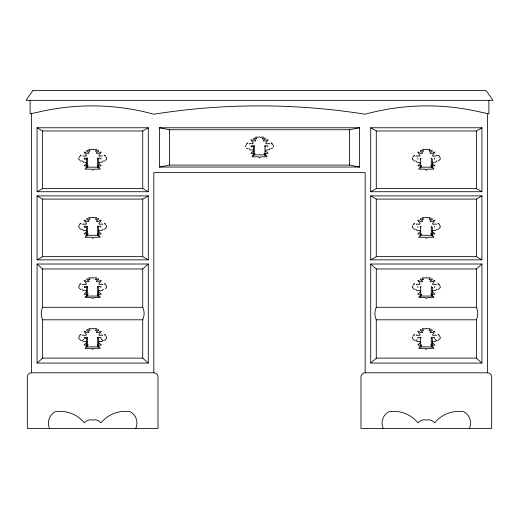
<?xml version="1.0" encoding="UTF-8"?>
<svg xmlns="http://www.w3.org/2000/svg" width="519" height="519" viewBox="0 0 519 519"><rect width="100%" height="100%" fill="white"/><g stroke="black" fill="none" stroke-linecap="round" stroke-linejoin="round"><path stroke-width="0.78" d="M88.113 165.535L87.692 166.56M88.113 233.654L87.692 234.679M88.113 293.91L87.692 294.935M88.113 344.739L87.692 345.764M421.759 165.535L421.331 166.56M421.759 233.654L421.331 234.679M421.759 293.91L421.331 294.935M421.759 344.739L421.331 345.764M104.403 155.817L104.436 155.304L105.156 155.441L106.583 158.113L106.583 159.249L105.428 160.241M104.403 223.936L104.436 223.423L105.156 223.559L106.583 226.232L106.583 227.367L105.428 228.36M104.403 284.191L104.436 283.679L105.156 283.815L106.583 286.488L106.583 287.623L105.428 288.616M104.403 335.021L104.436 334.508L105.156 334.645L106.583 337.318L106.583 338.446L105.428 339.445M438.042 155.817L438.081 155.304L438.795 155.441L440.222 158.113L440.222 159.249L439.068 160.241M438.042 223.936L438.081 223.423L438.795 223.559L440.222 226.232L440.222 227.367L439.068 228.36M438.042 335.021L438.081 334.508L438.795 334.645L440.222 337.318L440.222 338.446L439.068 339.445M246.123 145.229L247.025 143.101L247.738 142.972L247.777 143.478M82.735 224.5L82.819 223.987L85.953 224.286L86.485 223.708L84.084 220.14L85.148 220.322L86.563 221.438L88.957 221.431L88.794 220.627L86.881 219.576L86.718 218.655L87.724 218.655C88.249 219.628 91.487 219.602 89.158 218.596L88.944 217.377L91.597 217.805L92.68 217.26L93.764 217.805L96.417 217.377L96.197 218.596C93.868 219.602 97.105 219.628 97.637 218.655L98.636 218.655L98.48 219.576L96.566 220.627L96.398 221.431L98.798 221.438L100.206 220.322L101.276 220.14L98.876 223.708L99.401 224.286L102.535 223.987L102.626 224.5M82.735 284.756L82.819 284.243L85.953 284.542L86.485 283.964L84.084 280.396L85.148 280.578L86.563 281.694L88.957 281.687L88.794 280.883L86.881 279.832L86.718 278.911L87.724 278.911C88.249 279.884 91.487 279.858 89.158 278.852L88.944 277.633L91.597 278.061L92.68 277.516L93.764 278.061L96.417 277.633L96.197 278.852C93.868 279.858 97.105 279.884 97.637 278.911L98.636 278.911L98.48 279.832L96.566 280.883L96.398 281.687L98.798 281.694L100.206 280.578L101.276 280.396L98.876 283.964L99.401 284.542L102.535 284.243L102.626 284.756M82.735 335.585L82.819 335.073L85.953 335.365L86.485 334.794L84.084 331.226L85.148 331.407L86.563 332.523L88.957 332.517L88.794 331.706L86.881 330.661L86.718 329.74L87.724 329.74C88.249 330.713 91.487 330.687 89.158 329.675L88.944 328.462L91.597 328.884L92.68 328.345L93.764 328.884L96.417 328.462L96.197 329.675C93.868 330.687 97.105 330.713 97.637 329.74L98.636 329.74L98.48 330.661L96.566 331.706L96.398 332.517L98.798 332.523L100.206 331.407L101.276 331.226L98.876 334.794L99.401 335.365L102.535 335.073L102.626 335.585M249.555 144.042L249.645 143.529L252.772 143.828L253.304 143.25L250.904 139.682L251.968 139.87L253.382 140.986L255.783 140.973L255.614 140.169L253.7 139.124L253.544 138.203L254.544 138.197C255.069 139.176 258.313 139.144 255.977 138.138L255.763 136.919L258.417 137.347L259.5 136.802L260.583 137.347L263.237 136.919L263.023 138.138C260.687 139.144 263.931 139.176 264.456 138.197L265.456 138.203L265.3 139.124L263.386 140.169L263.217 140.973L265.618 140.986L267.032 139.87L268.096 139.682L265.696 143.25L266.228 143.828L269.355 143.529L269.445 144.042M416.374 224.5L416.465 223.987L419.599 224.286L420.124 223.708L417.724 220.14L418.794 220.322L420.202 221.438L422.602 221.431L422.434 220.627L420.52 219.576L420.364 218.655L421.363 218.655C421.895 219.628 425.132 219.602 422.803 218.596L422.583 217.377L425.236 217.805L426.32 217.26L427.403 217.805L430.056 217.377L429.842 218.596C427.513 219.602 430.751 219.628 431.276 218.655L432.282 218.655L432.119 219.576L430.206 220.627L430.043 221.431L432.437 221.438L433.852 220.322L434.916 220.14L432.515 223.708L433.047 224.286L436.181 223.987L436.265 224.5M416.374 284.756L416.465 284.243L419.599 284.542L420.124 283.964L417.724 280.396L418.794 280.578L420.202 281.694L422.602 281.687L422.434 280.883L420.52 279.832L420.364 278.911L421.363 278.911C421.895 279.884 425.132 279.858 422.803 278.852L422.583 277.633L425.236 278.061L426.32 277.516L427.403 278.061L430.056 277.633L429.842 278.852C427.513 279.858 430.751 279.884 431.276 278.911L432.282 278.911L432.119 279.832L430.206 280.883L430.043 281.687L432.437 281.694L433.852 280.578L434.916 280.396L432.515 283.964L433.047 284.542L436.181 284.243L436.265 284.756M416.374 335.585L416.465 335.073L419.599 335.365L420.124 334.794L417.724 331.226L418.794 331.407L420.202 332.523L422.602 332.517L422.434 331.706L420.52 330.661L420.364 329.74L421.363 329.74C421.895 330.713 425.132 330.687 422.803 329.675L422.583 328.462L425.236 328.884L426.32 328.345L427.403 328.884L430.056 328.462L429.842 329.675C427.513 330.687 430.751 330.713 431.276 329.74L432.282 329.74L432.119 330.661L430.206 331.706L430.043 332.517L432.437 332.523L433.852 331.407L434.916 331.226L432.515 334.794L433.047 335.365L436.181 335.073L436.265 335.585M37.07 264.015L42.629 268.972L42.629 307.287C40.774 311.173 40.774 315.915 42.629 319.801L42.629 358.116L37.07 363.066L37.07 264.015L148.285 264.015L148.285 363.066L37.07 363.066M148.285 363.066L142.725 358.116L142.725 319.801C144.58 315.915 144.58 311.173 142.725 307.287L142.725 268.972L148.285 264.015M370.715 264.015L376.275 268.972L376.275 307.287C374.42 311.173 374.42 315.915 376.275 319.801L376.275 358.116L370.715 363.066L370.715 264.015L481.93 264.015L481.93 363.066L370.715 363.066M481.93 363.066L476.371 358.116L476.371 319.801C478.226 315.915 478.226 311.173 476.371 307.287L476.371 268.972L481.93 264.015M265.358 150.529L265.605 150.069L268.933 149.848L270.243 148.408M103.417 160.741L102.113 162.188L98.785 162.402L98.616 163.401L101.276 165.808L98.247 166.093M102.983 229.346L102.113 230.306L98.785 230.52L98.616 231.519L101.276 233.926L98.247 234.212M103.417 289.115L102.113 290.562L98.785 290.776L98.616 291.775L101.276 294.182L98.247 294.468M102.983 340.425L102.113 341.392L98.785 341.606L98.616 342.605L101.276 345.012L98.247 345.297M437.063 160.741L435.752 162.188L432.424 162.402L432.262 163.401L434.922 165.808L431.886 166.093M436.628 229.346L435.752 230.306L432.424 230.52L432.262 231.519L434.922 233.926L431.886 234.212M437.063 289.115L435.752 290.562L432.424 290.776L432.262 291.775L434.922 294.182L431.886 294.468M436.628 340.425L435.752 341.392L432.424 341.606L432.262 342.605L434.922 345.012L431.886 345.297M79.303 157.568L78.778 158.113L78.778 159.249L79.932 160.241M412.942 157.568L412.417 158.113L412.417 159.249L413.572 160.241M412.942 225.687L412.417 226.232L412.417 227.367L413.572 228.36M412.942 285.943L412.417 286.488L412.417 287.623L413.572 288.616M412.942 336.773L412.417 337.318L412.417 338.446L413.572 339.445M86.511 159.158L87.529 158.139L84.24 158.139L84.24 159.158L86.511 159.158L86.511 168.188L87.529 167.176L97.656 167.176L98.675 168.188L98.675 159.158L97.656 158.139L100.933 158.139L100.933 159.158M86.511 227.277L87.529 226.258L84.24 226.258L84.24 227.277L86.511 227.277L86.511 236.307L87.529 235.295L97.656 235.295L98.675 236.307L98.675 227.277L97.656 226.258L100.933 226.258L100.933 227.277M86.511 287.532L87.529 286.514L84.24 286.514L84.24 287.532L86.511 287.532L86.511 296.563L87.529 295.551L87.529 286.514M253.33 146.819L254.349 145.8L251.06 145.8L251.06 146.819L253.33 146.819L253.33 155.856L254.349 154.837L264.482 154.837L265.494 155.856M86.511 338.356L87.529 337.344L84.24 337.344L84.24 338.356L86.511 338.356L86.511 347.393L87.529 346.381L87.529 337.344M420.15 159.158L421.169 158.139M420.15 168.188L421.169 167.176L431.302 167.176L432.321 168.188L432.321 159.158L431.302 158.139L431.302 167.176M420.15 227.277L421.169 226.258M420.15 236.307L421.169 235.295L431.302 235.295L432.321 236.307L432.321 227.277L431.302 226.258L431.302 235.295M420.15 287.532L421.169 286.514M420.15 296.563L421.169 295.551M420.15 338.356L421.169 337.344L417.879 337.344L417.879 338.356M420.15 347.393L421.169 346.381M439.068 288.616L440.222 287.623L440.222 286.488L438.594 283.621L438.081 283.679L438.068 284.704M272.598 147.954L271.379 148.726M82.975 339.958L83.533 339.491M416.621 339.958L417.179 339.491M253.557 151.068L250.911 153.196L253.188 153.702M87.147 166.949L85.518 168.111L85.148 169.162L91.857 169.155L92.68 170.368L93.504 169.155L100.212 169.162L99.836 168.111L98.208 166.949M87.147 235.068L85.518 236.229L85.148 237.28L91.857 237.274L92.68 238.487L93.504 237.274L100.212 237.28L99.836 236.229L98.208 235.068M87.147 295.324L85.518 296.485L85.148 297.536L91.857 297.53L92.68 298.743L93.504 297.53L100.212 297.536L99.836 296.485L98.208 295.324M87.147 346.154L85.518 347.315L85.148 348.366L91.857 348.359L92.68 349.572L93.504 348.359L100.212 348.366L99.836 347.315L98.208 346.154M420.792 166.949L419.164 168.111L418.788 169.162L425.496 169.155L426.32 170.368L427.143 169.155L433.852 169.162L433.482 168.111L431.853 166.949M420.792 235.068L419.164 236.229L418.788 237.28L425.496 237.274L426.32 238.487L427.143 237.274L433.852 237.28L433.482 236.229L431.853 235.068M420.792 295.324L419.164 296.485L418.788 297.536L425.496 297.53L426.32 298.743L427.143 297.53L433.852 297.536L433.482 296.485L431.853 295.324M420.792 346.154L419.164 347.315L418.788 348.366L425.496 348.359L426.32 349.572L427.143 348.359L433.852 348.366L433.482 347.315L431.853 346.154M37.07 191.725L42.629 188.533L142.725 188.533L148.285 191.725L148.285 127.778L37.07 127.778L37.07 191.725L148.285 191.725M37.07 127.778L42.629 130.976L142.725 130.976L148.285 127.778M37.07 259.844L42.629 256.652L142.725 256.652L148.285 259.844L148.285 195.897L37.07 195.897L37.07 259.844L148.285 259.844M37.07 195.897L42.629 199.095L142.725 199.095L148.285 195.897M370.715 191.725L376.275 188.533L476.371 188.533L481.93 191.725L481.93 127.778L370.715 127.778L370.715 191.725L481.93 191.725M370.715 127.778L376.275 130.976L476.371 130.976L481.93 127.778M370.715 259.844L376.275 256.652L476.371 256.652L481.93 259.844L481.93 195.897L370.715 195.897L370.715 259.844L481.93 259.844M370.715 195.897L376.275 199.095L476.371 199.095L481.93 195.897M253.934 153.76L254.939 153.196L254.511 154.221L252.338 155.778L251.968 156.822L258.676 156.816L259.5 158.029L260.324 156.816L267.032 156.822L266.662 155.778L264.489 154.221L264.061 153.196L265.066 153.76M104.559 161.065L105.221 160.754M105.221 228.873L103.839 229.307M438.198 161.065L438.86 160.754M105.221 339.958L103.839 340.393M438.86 228.873L437.485 229.307M438.198 289.44L438.86 289.128M438.86 339.958L437.485 340.393M415.914 156.576L416.465 155.869L419.599 156.167L420.124 155.59L417.724 152.022L418.794 152.203L420.202 153.319L422.602 153.313L422.434 152.508L420.52 151.457L420.364 150.536L421.363 150.536C421.895 151.509 425.132 151.483 422.803 150.478L422.583 149.258L425.236 149.686L426.32 149.141L427.403 149.686L430.056 149.258L429.842 150.478C427.513 151.483 430.751 151.509 431.276 150.536L432.282 150.536L432.119 151.457L430.206 152.508L430.043 153.313L432.437 153.319L433.852 152.203L434.916 152.022L432.515 155.59L433.047 156.167L436.181 155.869M79.426 156.53L80.16 156.206L80.406 155.246L80.919 155.304L80.958 155.817M413.072 156.53L413.799 156.206L414.052 155.246L414.564 155.304L414.597 155.817M413.072 224.649L413.799 224.325L414.052 223.365L414.564 223.423L414.597 223.936M413.072 284.905L413.799 284.581L414.052 283.621L414.564 283.679L414.597 284.191M413.072 335.735L413.799 335.41L414.052 334.45L414.564 334.508L414.597 335.021M159.404 167.053L169.415 165.087L349.585 165.087L359.596 167.053L359.596 127.778L159.404 127.778L159.404 167.053L359.596 167.053M159.404 127.778L169.415 129.744L349.585 129.744L359.596 127.778M436.537 155.739L437.251 155.609M265.812 153.702L268.089 153.196L265.443 151.068M82.819 155.869L85.953 156.167L86.485 155.59L84.084 152.022L85.148 152.203L86.563 153.319L88.957 153.313L88.794 152.508L86.881 151.457L86.718 150.536L87.724 150.536C88.249 151.509 91.487 151.483 89.158 150.478L88.944 149.258L91.597 149.686L92.68 149.141L93.764 149.686L96.417 149.258L96.197 150.478C93.868 151.483 97.105 151.509 97.637 150.536L98.636 150.536L98.48 151.457L96.566 152.508L96.398 153.313L98.798 153.319L100.206 152.203L101.276 152.022L98.876 155.59L99.401 156.167L102.535 155.869M42.629 268.972L142.725 268.972M376.275 268.972L476.371 268.972M97.656 286.514L98.675 287.532L98.675 296.563L97.656 295.551L97.656 286.514L100.933 286.514L100.933 287.532M87.017 296.057L98.169 296.057M431.808 296.057L420.662 296.057L420.662 287.02M42.629 307.287L142.725 307.287M376.275 307.287L476.371 307.287M42.629 319.801L142.725 319.801M376.275 319.801L476.371 319.801M97.656 337.344L98.675 338.356L98.675 347.393L97.656 346.381L97.656 337.344L100.933 337.344L100.933 338.356M431.302 337.344L432.321 338.356L432.321 347.393L431.302 346.381L431.302 337.344L434.578 337.344L434.578 338.356M87.017 346.887L98.169 346.887M431.808 346.887L420.662 346.887L420.662 337.85M42.629 358.116L142.725 358.116M376.275 358.116L476.371 358.116M31.51 372.798L153.845 372.798A4.171 4.171 0 0 1 158.016 376.969L158.016 428.409L27.338 428.409L27.338 376.969A4.171 4.171 0 0 1 31.51 372.798L31.51 113.285M365.155 372.798L487.49 372.798A4.171 4.171 0 0 1 491.662 376.969L491.662 428.409L360.984 428.409L360.984 376.969A4.171 4.171 0 0 1 365.155 372.798L365.155 172.613L153.845 172.613L153.845 372.798M420.753 166.093L417.724 165.808L420.384 163.401L420.215 162.402L416.887 162.188L415.583 160.741M87.114 166.093L84.078 165.808L86.738 163.401L86.576 162.402L83.248 162.188L81.937 160.741M420.753 234.212L417.724 233.926L420.384 231.519L420.215 230.52L416.887 230.306L416.017 229.346M87.114 234.212L84.078 233.926L86.738 231.519L86.576 230.52L83.248 230.306L82.372 229.346M420.753 294.468L417.724 294.182L420.384 291.775L420.215 290.776L416.887 290.562L415.583 289.115M87.114 294.468L84.078 294.182L86.738 291.775L86.576 290.776L83.248 290.562L81.937 289.115M420.753 345.297L417.724 345.012L420.384 342.605L420.215 341.606L416.887 341.392L416.017 340.425M87.114 345.297L84.078 345.012L86.738 342.605L86.576 341.606L83.248 341.392L82.372 340.425M415.239 229.307L413.831 228.989M81.593 229.307L80.186 228.989M415.239 340.393L413.831 340.075M81.593 340.393L80.186 340.075M413.831 160.871L414.512 161.124M247.693 148.784L246.415 148.116M80.186 160.871L80.873 161.124M413.831 289.245L414.512 289.498M80.186 289.245L80.873 289.498M436.07 340.075L435.006 339.102M102.431 340.075L101.367 339.102M79.932 228.36L78.778 227.367L78.778 226.232L80.205 223.559L80.919 223.423L80.958 223.936M79.932 288.616L78.778 287.623L78.778 286.488L80.205 283.815L80.919 283.679L80.958 284.191M79.932 339.445L78.778 338.446L78.778 337.318L80.205 334.645L80.919 334.508L80.958 335.021M265.494 146.819L264.482 145.8L267.759 145.8L267.759 146.819M248.757 148.408L250.067 149.848L253.395 150.069L253.642 150.529M431.308 166.56L430.887 165.535M431.308 234.679L430.887 233.654M431.308 294.935L430.887 293.91M431.308 345.764L430.887 344.739M97.669 166.56L97.241 165.535M97.669 234.679L97.241 233.654M97.669 294.935L97.241 293.91M97.669 345.764L97.241 344.739M271.249 143.99L271.262 142.972L271.774 142.907L273.403 145.774L273.403 146.909M488.879 100.323L488.879 113.875L478.758 111.689A233.576 233.576 0 0 0 365.155 114.225A673.312 673.312 0 0 0 153.845 114.225A233.576 233.576 0 0 0 40.242 111.689L30.121 113.875L30.121 100.323M487.49 113.285L487.49 372.798M476.371 130.976L476.371 188.533M476.371 199.095L476.371 256.652M434.578 158.139L434.578 159.158M434.578 226.258L434.578 227.277M434.578 286.514L434.578 287.532M420.662 158.645L420.662 167.682M420.662 226.764L420.662 235.049M417.879 158.139L417.879 159.158M417.879 226.258L417.879 227.277M417.879 286.514L417.879 287.532M376.275 130.976L376.275 188.533M376.275 199.095L376.275 256.652M349.585 129.744L349.585 165.087M264.988 146.306L264.988 155.343M254.349 145.8L254.349 154.837M245.597 145.774L245.597 146.909M169.415 129.744L169.415 165.087M142.725 130.976L142.725 188.533M142.725 199.095L142.725 256.652M97.656 158.139L97.656 167.176M97.656 226.258L97.656 235.295M87.529 158.139L87.529 167.176M87.529 226.258L87.529 235.295M42.629 130.976L42.629 188.533M42.629 199.095L42.629 256.652M383.223 428.409A12.858 12.858 0 0 1 388.789 411.723A31.335 31.335 0 0 1 417.983 422.849A7.986 7.986 0 0 1 426.32 420.066A7.986 7.986 0 0 1 434.663 422.849A31.335 31.335 0 0 1 463.856 411.723A12.858 12.858 0 0 1 469.416 428.409M49.584 428.409A12.858 12.858 0 0 1 55.144 411.723A31.335 31.335 0 0 1 84.338 422.849A7.986 7.986 0 0 1 92.68 420.066A7.986 7.986 0 0 1 101.017 422.849A31.335 31.335 0 0 1 130.211 411.723A12.858 12.858 0 0 1 135.777 428.409M32.898 90.591L25.95 100.323L493.05 100.323L486.102 90.591L32.898 90.591M432.321 287.532L431.302 286.514L431.302 295.551L432.321 296.563L432.321 287.532"/></g></svg>
